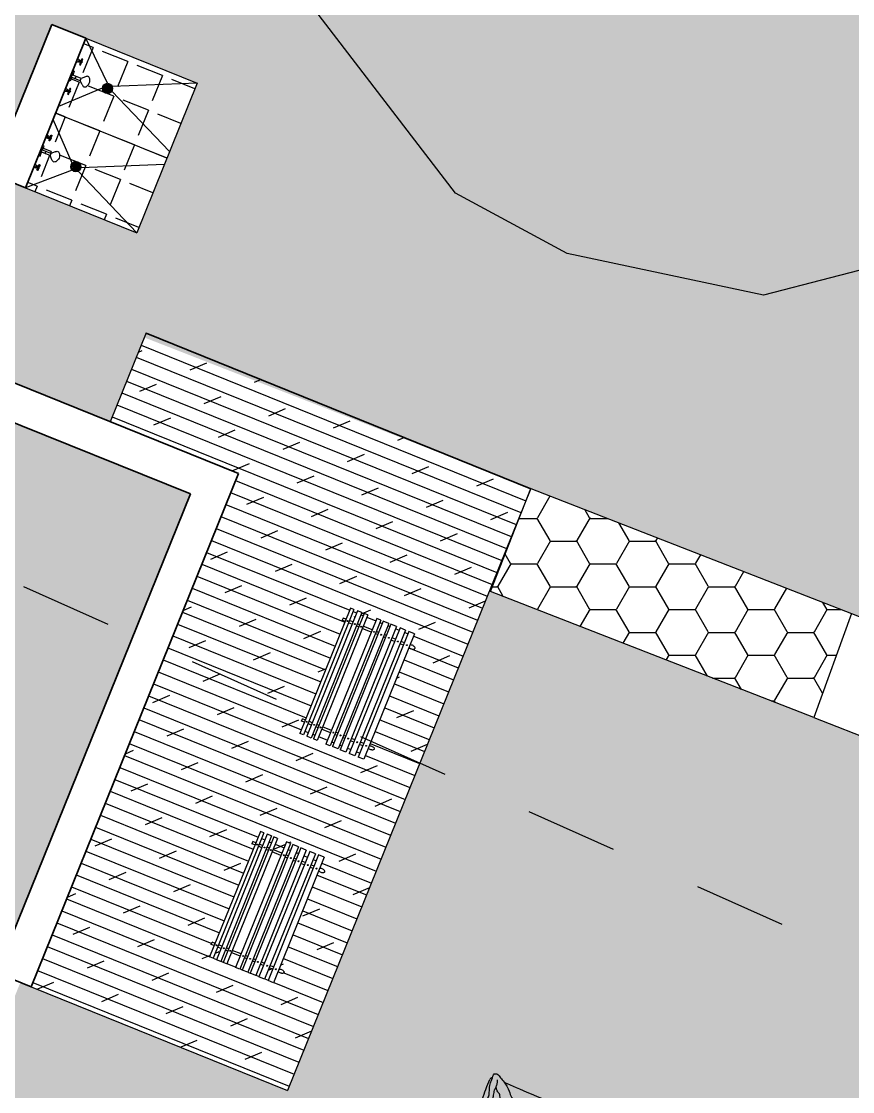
# Model space of a CAD drawing. Header units: millimetres. Extents: x 525387 to 527545, y 2235066 to 2235448.
# Drawn here: x 525535.23 to 525544.24, y 2235115.93 to 2235127.53 of the extents above; entities that cross this region are included whole.
import ezdxf

# ---------------------------------------------------------------- set-up
doc = ezdxf.new("R2010")
doc.units = ezdxf.units.MM
doc.linetypes.add('JIS_02_1.0', pattern=[2, 1, -1])
for name, color, linetype in [('auxiliar', 6, 'Continuous'), ('EJES', 1, 'Continuous'), ('muebles', 2, 'Continuous'), ('MUEBLES FIJOS', 2, 'Continuous'), ('PISOS', 7, 'Continuous')]:
    doc.layers.add(name, color=color, linetype=linetype)
doc.layers.add('jardin', color=72, linetype='Continuous', lineweight=5)
doc.layers.add('muro', color=5, linetype='Continuous', lineweight=35)

# ---------------------------------------------------------------- blocks, each defined once
blk = doc.blocks.new('p20')
for centre, start, end in [((0.249, 0.687), 32.3543, 88.8693), ((-0.259, -0.92), 175.3557, 256.9561), ((0.261, -0.916), 284.2311, 7.575)]:
    blk.add_arc(centre, 0.0385, start, end)
for points, knots in [([(-0.173, 0.004), (-0.177, 0.021), (-0.183, 0.049), (-0.168, 0.104), (-0.204, 0.2), (-0.227, 0.275), (-0.234, 0.364), (-0.248, 0.43), (-0.273, 0.468), (-0.36, 0.561), (-0.377, 0.636), (-0.414, 0.695), (-0.394, 0.761), (-0.322, 0.738), (-0.233, 0.722), (-0.175, 0.706), (-0.146, 0.698)], [0, 0, 0, 0, 0.363298, 0.788742, 1.358264, 1.876615, 2.41817, 2.875993, 3.26549, 3.900022, 4.412474, 4.879657, 5.282827, 5.735417, 6.292467, 6.838271, 6.838271, 6.838271, 6.838271]), ([(0.027, 0.611), (0.031, 0.618), (0.037, 0.632), (0.042, 0.683), (0.007, 0.747), (-0.063, 0.765), (-0.136, 0.727), (-0.159, 0.669), (-0.155, 0.643), (-0.152, 0.631)], [0, 0, 0, 0, 0.271565, 0.670423, 1.140852, 1.604014, 2.106691, 2.542717, 2.894091, 2.894091, 2.894091, 2.894091]), ([(0.016, 0.723), (0.061, 0.724), (0.16, 0.726), (0.216, 0.726), (0.25, 0.725)], [15.0850714, 15.0850714, 15.0850714, 15.0850714, 15.4410386, 15.9613635, 15.9613635, 15.9613635, 15.9613635]), ([(0.037, 0.673), (0.052, 0.67), (0.083, 0.667), (0.136, 0.684), (0.208, 0.711), (0.257, 0.701), (0.333, 0.717), (0.34, 0.662), (0.31, 0.625), (0.287, 0.568), (0.218, 0.482), (0.153, 0.442), (0.151, 0.37), (0.119, 0.303), (0.129, 0.248), (0.112, 0.174), (0.103, 0.11), (0.111, 0.046), (0.119, 0.015)], [0, 0, 0, 0, 0.384319, 0.812894, 1.304958, 1.726305, 2.183515, 2.539751, 2.928463, 3.381511, 3.982908, 4.468242, 4.932641, 5.418541, 5.841748, 6.333434, 6.798571, 7.35869, 7.35869, 7.35869, 7.35869]), ([(-0.326, 0.684), (-0.316, 0.675), (-0.296, 0.656), (-0.266, 0.627), (-0.232, 0.598), (-0.215, 0.552), (-0.176, 0.537), (-0.153, 0.516), (-0.141, 0.505)], [0, 0, 0, 0, 0.366686, 0.734926, 1.119355, 1.506065, 1.865811, 2.260383, 2.260383, 2.260383, 2.260383]), ([(-0.296, 0.656), (-0.283, 0.659), (-0.254, 0.661), (-0.226, 0.658), (-0.179, 0.654), (-0.156, 0.651)], [0, 0, 0, 0, 0.368573, 0.680994, 1.161356, 1.161356, 1.161356, 1.161356]), ([(-0.027, 0.52), (-0.034, 0.512), (-0.047, 0.496), (-0.104, 0.476), (-0.144, 0.481), (-0.139, 0.514), (-0.146, 0.536), (-0.15, 0.573), (-0.154, 0.619), (-0.147, 0.672), (-0.13, 0.634), (-0.082, 0.643), (-0.05, 0.639), (-0.052, 0.614), (-0.018, 0.607), (-0.026, 0.574), (-0.008, 0.576), (-0.007, 0.605), (0.026, 0.63), (0.029, 0.597), (0.02, 0.56), (-0.008, 0.552), (-0.006, 0.53), (-0.005, 0.503), (0.006, 0.483), (0.016, 0.474), (0.044, 0.483), (0.081, 0.541), (0.141, 0.558), (0.158, 0.596), (0.175, 0.616), (0.206, 0.636), (0.244, 0.633), (0.268, 0.644), (0.279, 0.649)], [0, 0, 0, 0, 0.314637, 0.760498, 1.083106, 1.374249, 1.652467, 1.994232, 2.415001, 2.753474, 3.021942, 3.416382, 3.716606, 3.963565, 4.263309, 4.54638, 4.714044, 5.018845, 5.325333, 5.59177, 5.947241, 6.228583, 6.474132, 6.769309, 7.047696, 7.311548, 7.552975, 8.235182, 8.674459, 9.032612, 9.32564, 9.660645, 10.013104, 10.366391, 10.366391, 10.366391, 10.366391]), ([(0.026, 0.589), (0.033, 0.588), (0.048, 0.588), (0.067, 0.617), (0.111, 0.624), (0.163, 0.637), (0.19, 0.634), (0.204, 0.631)], [0, 0, 0, 0, 0.253908, 0.567408, 0.948587, 1.366574, 1.733427, 1.733427, 1.733427, 1.733427]), ([(-0.298, -0.917), (-0.266, -0.525), (-0.284, 0.137), (-0.321, 0.452), (-0.334, 0.538)], [11.011683, 11.011683, 11.011683, 11.011683, 12.939435, 13.692759, 13.692759, 13.692759, 13.692759]), ([(0.282, 0.568), (0.279, 0.479), (0.269, 0.175), (0.281, -0.768), (0.297, -0.887), (0.3, -0.911)], [16.602025, 16.602025, 16.602025, 16.602025, 17.397325, 19.273781, 19.720603, 19.720603, 19.720603, 19.720603]), ([(-0.006, -0.359), (0, -0.36), (0.012, -0.362), (0.035, -0.352), (0.07, -0.346), (0.105, -0.34), (0.152, -0.357), (0.17, -0.356), (0.174, -0.322), (0.158, -0.263), (0.17, -0.198), (0.17, -0.145), (0.184, -0.117), (0.167, -0.075), (0.166, -0.036), (0.154, -0.013), (0.135, 0.006), (0.119, 0.018), (0.065, 0.018), (0, 0), (-0.107, 0.002), (-0.151, 0.005), (-0.177, 0.004), (-0.186, -0.002), (-0.202, -0.068), (-0.179, -0.132), (-0.191, -0.203), (-0.175, -0.254), (-0.18, -0.304), (-0.168, -0.361), (-0.156, -0.37), (-0.14, -0.356), (-0.104, -0.352), (-0.058, -0.348), (-0.009, -0.37), (-0.004, -0.353), (-0.008, -0.319), (0.005, -0.27), (0.003, -0.243), (0.005, -0.21), (0.005, -0.195)], [0, 0, 0, 0, 0.239007, 0.522744, 0.86266, 1.210701, 1.610747, 1.817824, 2.119347, 2.574902, 3.046147, 3.455132, 3.765694, 4.140186, 4.498854, 4.788024, 5.078638, 5.325742, 5.726696, 6.212031, 6.799958, 7.269055, 7.269055, 7.487007, 7.93795, 8.420947, 8.898281, 9.306769, 9.724498, 10.151306, 10.332112, 10.569192, 10.913606, 11.319839, 11.707315, 11.893033, 12.234013, 12.638988, 12.943462, 13.337927, 13.337927, 13.337927, 13.337927]), ([(-0.153, -0.366), (-0.144, -0.406), (-0.129, -0.489), (-0.123, -0.582), (-0.09, -0.736), (-0.023, -0.883), (-0.009, -0.925), (-0.002, -0.945)], [0, 0, 0, 0, 0.63561, 1.191845, 1.914696, 2.641002, 3.096868, 3.096868, 3.096868, 3.096868]), ([(0.011, -0.647), (0.007, -0.633), (0, -0.602), (-0.017, -0.559), (-0.008, -0.458), (-0.011, -0.397), (-0.013, -0.364)], [0, 0, 0, 0, 0.386645, 0.769722, 1.337746, 1.902094, 1.902094, 1.902094, 1.902094]), ([(0.004, -0.36), (0.005, -0.378), (0.006, -0.411), (0.023, -0.53), (0.014, -0.596), (0.007, -0.682), (0.016, -0.797), (-0.001, -0.902), (-0.003, -0.983), (-0.016, -1.01), (-0.003, -1.052), (0.003, -1.091), (0.039, -1.135), (0.073, -1.12), (0.118, -1.129), (0.128, -1.101), (0.106, -1.052), (0.066, -0.983), (0.058, -0.929), (0.086, -0.872), (0.108, -0.772), (0.131, -0.677), (0.124, -0.57), (0.141, -0.488), (0.151, -0.4), (0.157, -0.356)], [0, 0, 0, 0, 0.413598, 1.030953, 1.506487, 2.027629, 2.646049, 3.252342, 3.753837, 4.055138, 4.420402, 4.79311, 5.189072, 5.524515, 5.889359, 6.149779, 6.563536, 7.084165, 7.491846, 7.938119, 8.516487, 9.091791, 9.673292, 10.201366, 10.861002, 10.861002, 10.861002, 10.861002])]:
    blk.add_open_spline(points, degree=3, knots=knots)
for points in [[(-0.205, 0.714), (-0.181, 0.715), (-0.157, 0.717), (-0.133, 0.718)], [(-0.007, -0.988), (-0.094, -0.988), (-0.183, -0.977), (-0.268, -0.958)], [(0.271, -0.953), (0.206, -0.97), (0.139, -0.981), (0.071, -0.985)]]:
    blk.add_open_spline(points, degree=3)
blk = doc.blocks.new('*X75')
at = {"color": 0}
for p, q in [((1.26, 13.293), (1.26, 13.349)), ((1.262, 13.35), (1.299, 13.35)), ((1.27, 13.288), (1.27, 13.354)), ((1.28, 13.286), (1.28, 13.355)), ((1.29, 13.288), (1.29, 13.354)), ((1.3, 13.292), (1.3, 13.349)), ((1.246, 13.32), (1.315, 13.32)), ((1.247, 13.33), (1.314, 13.33)), ((1.247, 13.31), (1.313, 13.31)), ((1.25, 13.304), (1.25, 13.337)), ((1.252, 13.34), (1.309, 13.34)), ((1.253, 13.3), (1.308, 13.3)), ((1.265, 13.29), (1.296, 13.29)), ((1.31, 13.303), (1.31, 13.338))]:
    blk.add_line(p, q, dxfattribs=at)
blk = doc.blocks.new('REGADERA')
for p, q in [((14.669, 25.145, 1.372), (14.656, 25.145, 1.372)), ((14.669, 25.115, 1.372), (14.656, 25.115, 1.372)), ((14.671, 25.117, 1.372), (14.671, 25.143, 1.372)), ((14.684, 25.142, 1.372), (14.671, 25.142, 1.372)), ((14.684, 25.118, 1.372), (14.671, 25.118, 1.372)), ((14.686, 25.12, 1.372), (14.686, 25.14, 1.372)), ((14.689, 25.136, 1.372), (14.686, 25.136, 1.372)), ((14.689, 25.125, 1.372), (14.686, 25.125, 1.372)), ((14.712, 25.125, 1.372), (14.712, 25.135, 1.372)), ((14.67, 25.022, 1.372), (14.654, 25.022, 1.372)), ((14.663, 24.993, 1.372), (14.654, 24.993, 1.372)), ((14.663, 24.993, 1.372), (14.663, 24.936, 1.372)), ((14.769, 24.978, 1.372), (14.663, 24.978, 1.372)), ((14.769, 24.951, 1.372), (14.663, 24.951, 1.372)), ((14.67, 24.978, 1.372), (14.67, 25.022, 1.372)), ((14.67, 24.906, 1.372), (14.67, 24.951, 1.372)), ((14.804, 25.009, 1.372), (14.769, 24.978, 1.372)), ((14.769, 24.978, 1.372), (14.769, 24.951, 1.372)), ((14.805, 24.918, 1.372), (14.769, 24.951, 1.372)), ((14.663, 24.936, 1.372), (14.654, 24.936, 1.372)), ((14.654, 24.906, 1.372), (14.67, 24.906, 1.372)), ((14.669, 24.8, 1.372), (14.656, 24.8, 1.372)), ((14.669, 24.77, 1.372), (14.656, 24.77, 1.372)), ((14.671, 24.772, 1.372), (14.671, 24.798, 1.372)), ((14.684, 24.797, 1.372), (14.671, 24.797, 1.372)), ((14.684, 24.773, 1.372), (14.671, 24.773, 1.372)), ((14.686, 24.775, 1.372), (14.686, 24.795, 1.372)), ((14.689, 24.791, 1.372), (14.686, 24.791, 1.372)), ((14.689, 24.78, 1.372), (14.686, 24.78, 1.372)), ((14.712, 24.78, 1.372), (14.712, 24.79, 1.372))]:
    blk.add_line(p, q)
at = {"elevation": 1.372}
for points in [[(14.804, 25.009, -0.089391), (14.816, 25.02, -0.143952), (14.83, 25.025, -0.143952), (14.844, 25.02, -0.107177), (14.857, 25.007, -0.077988), (14.866, 24.988, -0.065221), (14.869, 24.964, -0.065221)], [(14.869, 24.964, -0.065221), (14.866, 24.94, -0.077988), (14.857, 24.921, -0.107177), (14.844, 24.908, -0.143952), (14.83, 24.903, -0.143952), (14.816, 24.908, -0.083926), (14.805, 24.918, -0.077988)]]:
    blk.add_lwpolyline(points, format="xyb", dxfattribs=at)
for centre in [(14.701, 25.157, 1.372), (14.701, 25.13, 1.372), (14.701, 25.103, 1.372), (14.701, 24.812, 1.372), (14.701, 24.785, 1.372), (14.701, 24.758, 1.372)]:
    blk.add_circle(centre, 0.00746)
for centre, radius, start, end in [((14.669, 25.143, 1.372), 0.002, 360, 90), ((14.669, 25.117, 1.372), 0.002, 270, 360), ((14.684, 25.14, 1.372), 0.002, 360, 90), ((14.684, 25.12, 1.372), 0.002, 270, 360), ((14.689, 25.139, 1.372), 0.003, 270, 324.6965), ((14.689, 25.122, 1.372), 0.003, 35.3035, 90), ((14.701, 25.13, 1.372), 0.0118, 25.0004, 334.9996), ((14.691, 25.147, 1.372), 0.00746, 302.1777, 46.4846), ((14.691, 25.114, 1.372), 0.00746, 314.1524, 57.4014), ((14.712, 25.147, 1.372), 0.00746, 133.5154, 237.8223), ((14.712, 25.114, 1.372), 0.00746, 122.5986, 225.8476), ((14.724, 24.964, 1.372), 0.0159, 121.6209, 238.3794), ((14.669, 24.798, 1.372), 0.002, 360, 90), ((14.669, 24.772, 1.372), 0.002, 270, 360), ((14.684, 24.795, 1.372), 0.002, 360, 90), ((14.684, 24.775, 1.372), 0.002, 270, 360), ((14.689, 24.794, 1.372), 0.003, 270, 324.6965), ((14.689, 24.777, 1.372), 0.003, 35.3035, 90), ((14.701, 24.785, 1.372), 0.0118, 25.0004, 334.9996), ((14.691, 24.802, 1.372), 0.00746, 302.1777, 46.4846), ((14.691, 24.769, 1.372), 0.00746, 314.1524, 57.4014), ((14.712, 24.802, 1.372), 0.00746, 133.5154, 237.8223), ((14.712, 24.769, 1.372), 0.00746, 122.5986, 225.8476)]:
    blk.add_arc(centre, radius, start, end)

msp = doc.modelspace()

# ---------------------------------------------------------------- hatches: boundary and pattern name
h = msp.add_hatch(color=21)
h.dxf.hatch_style = 1
h.paths.add_polyline_path([(525537.064, 2235122.408), (525534.375, 2235123.494), (525532.427, 2235118.673), (525535.116, 2235117.587)])
at = {"layer": 'auxiliar'}
h = msp.add_hatch(color=8, dxfattribs=at)
h.dxf.hatch_style = 1
h.set_gradient(color1=(0, 127, 255), color2=(0, 255, 255), name='INVCURVED')
edge = h.paths.add_edge_path()
edge.add_line((525546.467, 2235118.474), (525546.619, 2235118.892))
edge.add_line((525546.619, 2235118.892), (525545.983, 2235119.14))
edge.add_line((525545.983, 2235119.14), (525544.755, 2235119.619))
edge.add_line((525544.755, 2235119.619), (525544.346, 2235118.494))
edge.add_arc((525538.862, 2235116.273), 5.917, -48.9589, 22.0561, ccw=False)
edge.add_arc((525533.827, 2235117.434), 10.545, 266.7354, 327.7677, ccw=False)
edge.add_line((525533.227, 2235106.907), (525523.641, 2235108.847))
edge.add_line((525523.641, 2235108.847), (525523.527, 2235106.85))
edge.add_line((525523.527, 2235106.85), (525533.113, 2235104.91))
edge.add_arc((525533.827, 2235117.434), 12.545, 266.7354, 326.467)
edge.add_arc((525538.862, 2235116.273), 7.917, 313.2271, 376.1443)
at = {"layer": 'jardin'}
h = msp.add_hatch(dxfattribs=at)
h.set_pattern_fill('GRASS', color=72, scale=0.025)
h.set_pattern_definition([(90, (194.1935, -170.2468), (-0.449012806, 0.449012806), [0.1190625, -0.778963112]), (45, (194.1935, -170.2468), (-0.44901280605, 0.44901280605), [0.1190625, -0.5159375]), (135, (194.1935, -170.2468), (-0.44901280605, -0.44901280605), [0.1190625, -0.5159375])])
edge = h.paths.add_edge_path()
edge.add_line((525533.572, 2235116.835), (525533.9, 2235117.647))
edge.add_line((525533.9, 2235117.647), (525531.906, 2235118.452))
edge.add_line((525531.906, 2235118.452), (525534.154, 2235124.015))
edge.add_line((525534.154, 2235124.015), (525536.194, 2235123.191))
edge.add_line((525536.194, 2235123.191), (525536.563, 2235124.105))
edge.add_line((525536.563, 2235124.105), (525545.166, 2235120.747))
edge.add_line((525545.166, 2235120.747), (525547.35, 2235126.748))
edge.add_line((525547.35, 2235126.748), (525544.731, 2235124.94))
edge.add_line((525544.731, 2235124.94), (525543.278, 2235124.564))
edge.add_line((525543.278, 2235124.564), (525541.149, 2235125.015))
edge.add_line((525541.149, 2235125.015), (525539.94, 2235125.668))
edge.add_line((525539.94, 2235125.668), (525538.211, 2235127.925))
edge.add_line((525538.211, 2235127.925), (525537.374, 2235129.48))
edge.add_line((525537.374, 2235129.48), (525537.829, 2235130.967))
edge.add_line((525537.829, 2235130.967), (525538.562, 2235132.88))
edge.add_line((525538.562, 2235132.88), (525539.683, 2235133.683))
edge.add_line((525539.683, 2235133.683), (525542.158, 2235133.453))
edge.add_line((525542.158, 2235133.453), (525543.063, 2235133.323))
edge.add_line((525543.063, 2235133.323), (525544.238, 2235133.47))
edge.add_line((525544.238, 2235133.47), (525545.239, 2235132.863))
edge.add_line((525545.239, 2235132.863), (525545.4, 2235132.515))
edge.add_line((525545.4, 2235132.515), (525546.351, 2235132.293))
edge.add_line((525546.351, 2235132.293), (525547.6, 2235131.642))
edge.add_line((525547.6, 2235131.642), (525548.504, 2235129.921))
edge.add_line((525548.504, 2235129.921), (525549.449, 2235132.519))
edge.add_line((525549.449, 2235132.519), (525547.034, 2235134.148))
edge.add_arc((525553.401, 2235142.034), 10.135, 170.2845, 231.0837, ccw=False)
edge.add_line((525543.411, 2235143.745), (525550.021, 2235160.17))
edge.add_arc((525555.83, 2235157.681), 6.32, 80.3819, 156.8009, ccw=False)
edge.add_line((525556.886, 2235163.912), (525568.066, 2235162.234))
edge.add_line((525568.066, 2235162.234), (525571.101, 2235160.371))
edge.add_line((525571.101, 2235160.371), (525574.61, 2235161.208))
edge.add_line((525574.61, 2235161.208), (525591.977, 2235158.205))
edge.add_line((525591.977, 2235158.205), (525597.576, 2235155.769))
edge.add_line((525597.576, 2235155.769), (525606.918, 2235148.962))
edge.add_line((525606.918, 2235148.962), (525607.48, 2235148.438))
edge.add_line((525607.48, 2235148.438), (525607.731, 2235148.81))
edge.add_line((525607.731, 2235148.81), (525605.017, 2235151.256))
edge.add_line((525605.017, 2235151.256), (525606.157, 2235160.241))
edge.add_line((525606.157, 2235160.241), (525587.956, 2235162.551))
edge.add_line((525587.956, 2235162.551), (525576.383, 2235164.02))
edge.add_line((525576.383, 2235164.02), (525549.933, 2235167.989))
edge.add_line((525549.933, 2235167.989), (525525.945, 2235108.378))
edge.add_line((525525.945, 2235108.378), (525533.227, 2235106.904))
edge.add_arc((525533.827, 2235117.432), 10.545, 266.7354, 327.7677)
edge.add_arc((525538.862, 2235116.27), 5.917, 311.0411, 382.0561)
edge.add_line((525544.346, 2235118.492), (525544.756, 2235119.619))
edge.add_line((525544.756, 2235119.619), (525540.306, 2235121.356))
edge.add_line((525540.306, 2235121.356), (525538.118, 2235115.942))
edge.add_line((525538.118, 2235115.942), (525535.221, 2235117.113))
edge.add_line((525535.221, 2235117.113), (525534.921, 2235116.371))
edge.add_line((525534.921, 2235116.371), (525534.185, 2235116.058))
edge.add_arc((525532.324, 2235115.206), 2.047, -100.1078, 24.6049, ccw=False)
edge.add_line((525531.965, 2235113.191), (525531.564, 2235112.198))
edge.add_arc((525530.709, 2235111.218), 1.3, -272.9179, 48.9179, ccw=False)
edge.add_line((525530.775, 2235112.516), (525531.177, 2235113.51))
edge.add_arc((525532.322, 2235115.21), 2.05, 52.4373, 236.0348, ccw=False)
h.paths.add_polyline_path([(525537.138, 2235126.862), (525536.482, 2235125.239), (525534.906, 2235125.876), (525535.561, 2235127.498)], flags=16)
h = msp.add_hatch(dxfattribs=at)
h.set_pattern_fill('GRASS', color=72, scale=0.025)
h.set_pattern_definition([(90, (-1981.939, -359.22754), (-0.449012806, 0.449012806), [0.1190625, -0.778963112]), (45, (-1981.939, -359.22754), (-0.44901280605, 0.44901280605), [0.1190625, -0.5159375]), (135, (-1981.939, -359.22754), (-0.44901280605, -0.44901280605), [0.1190625, -0.5159375])])
edge = h.paths.add_edge_path()
edge.add_arc((525534.332, 2235116.908), 12.335, 300.9245, 326.9323, ccw=False)
edge.add_arc((525534.069, 2235116.746), 12.335, 276.3541, 302.362, ccw=False)
edge.add_line((525535.434, 2235104.486), (525544.69, 2235081.25))
edge.add_line((525544.69, 2235081.25), (525558.333, 2235080.808))
edge.add_line((525558.333, 2235080.808), (525569.744, 2235081.316))
edge.add_line((525569.744, 2235081.316), (525566.199, 2235091.954))
edge.add_line((525566.199, 2235091.954), (525565.182, 2235090.992))
edge.add_line((525565.182, 2235090.992), (525564.567, 2235090.411))
edge.add_line((525564.567, 2235090.411), (525560.486, 2235086.555))
edge.add_line((525560.486, 2235086.555), (525555.307, 2235081.66))
edge.add_line((525555.307, 2235081.66), (525544.258, 2235088.276))
edge.add_line((525544.258, 2235088.276), (525551.58, 2235097.093))
edge.add_line((525551.58, 2235097.093), (525552.497, 2235096.685))
edge.add_line((525552.497, 2235096.685), (525553.867, 2235099.763))
edge.add_line((525553.867, 2235099.763), (525554.086, 2235100.255))
edge.add_line((525554.086, 2235100.255), (525554.151, 2235100.401))
edge.add_line((525554.151, 2235100.401), (525553.603, 2235100.645))
edge.add_line((525553.603, 2235100.645), (525552.222, 2235097.544))
edge.add_line((525552.222, 2235097.544), (525550.335, 2235098.384))
edge.add_line((525550.335, 2235098.384), (525550.189, 2235098.449))
edge.add_line((525550.189, 2235098.449), (525544.256, 2235101.091))
edge.add_line((525544.256, 2235101.091), (525550.945, 2235116.114))
edge.add_line((525550.945, 2235116.114), (525557.312, 2235113.279))
edge.add_line((525557.312, 2235113.279), (525556.804, 2235112.137))
edge.add_line((525556.804, 2235112.137), (525559.499, 2235110.937))
edge.add_line((525559.499, 2235110.937), (525559.377, 2235110.663))
edge.add_line((525559.377, 2235110.663), (525561.112, 2235109.89))
edge.add_line((525561.112, 2235109.89), (525557.655, 2235102.125))
edge.add_line((525557.655, 2235102.125), (525558.203, 2235101.881))
edge.add_line((525558.203, 2235101.881), (525561.986, 2235110.377))
edge.add_line((525561.986, 2235110.377), (525558.043, 2235112.132))
edge.add_line((525558.043, 2235112.132), (525558.745, 2235113.708))
edge.add_line((525558.745, 2235113.708), (525550.492, 2235117.383))
edge.add_line((525550.492, 2235117.383), (525547.085, 2235118.71))
edge.add_line((525547.085, 2235118.71), (525546.991, 2235118.451))
edge.add_arc((525538.862, 2235116.27), 8.417, -46.3758, 15.0187, ccw=False)
at = {"layer": 'muro'}
h = msp.add_hatch(color=9, dxfattribs=at)
h.dxf.hatch_style = 1
h.paths.add_polyline_path([(525547.963, 2235127.172), (525544.731, 2235124.94), (525543.278, 2235124.564), (525541.149, 2235125.015), (525539.94, 2235125.668), (525538.211, 2235127.925), (525537.374, 2235129.48), (525537.829, 2235130.967), (525538.562, 2235132.88), (525539.683, 2235133.683), (525542.158, 2235133.453), (525543.063, 2235133.323), (525544.238, 2235133.47), (525545.239, 2235132.863), (525545.4, 2235132.515), (525546.351, 2235132.293), (525547.6, 2235131.642), (525548.461, 2235130.003), (525548.461, 2235128.48)])
at = {"layer": 'PISOS', "linetype": 'Continuous'}
h = msp.add_hatch(dxfattribs=at)
h.set_pattern_fill('ANGLE', color=41, scale=0.058, angle=158)
h.set_pattern_definition([(158, (2761122.1943, 1709061.19962), (-0.15176436919, -0.375629995), [0.29464, -0.11049]), (248, (2761122.1943, 1709061.19962), (0.375629995, -0.15176436919), [0.29464, -0.11049])])
h.paths.add_polyline_path([(525535.932, 2235127.349), (525535.277, 2235125.726), (525536.482, 2235125.239), (525537.138, 2235126.862)])
h.paths.add_polyline_path([(525535.968, 2235126.863, -0.065221), (525535.956, 2235126.842, -0.077988), (525535.941, 2235126.828, -0.107177), (525535.924, 2235126.82, -0.143952), (525535.909, 2235126.822, -0.143952), (525535.898, 2235126.831, -0.089391), (525535.891, 2235126.845), (525535.87, 2235126.888), (525535.772, 2235126.927), (525535.782, 2235126.952), (525535.88, 2235126.913), (525535.926, 2235126.93, -0.083926), (525535.94, 2235126.935, -0.143952), (525535.955, 2235126.934, -0.143952), (525535.966, 2235126.925, -0.107177), (525535.973, 2235126.907, -0.077988), (525535.974, 2235126.887, -0.065221)], flags=16)
h.paths.add_polyline_path([(525535.889, 2235127.099, -0.453857), (525535.883, 2235127.108, -0.255833), (525535.878, 2235127.103, -0.292407)], flags=16)
h.paths.add_polyline_path([(525535.876, 2235127.07, -0.545779), (525535.87, 2235127.059, -0.827871), (525535.867, 2235127.073, 0.622782), (525535.868, 2235127.087, 1.066561), (525535.862, 2235127.089), (525535.861, 2235127.086), (525535.847, 2235127.092), (525535.846, 2235127.089), (525535.844, 2235127.09, 0.414214), (525535.847, 2235127.091), (525535.857, 2235127.117), (525535.856, 2235127.118, -0.414214), (525535.857, 2235127.115), (525535.856, 2235127.114), (525535.873, 2235127.107, -1.57131), (525535.876, 2235127.098, -0.731196), (525535.887, 2235127.089), (525535.892, 2235127.092), (525535.886, 2235127.079, 0.699711)], flags=16)
h.paths.add_polyline_path([(525535.89, 2235127.109, -1), (525535.89, 2235127.124, -1)], flags=16)
h.paths.add_polyline_path([(525535.76, 2235126.779, -0.453857), (525535.754, 2235126.788, -0.255833), (525535.748, 2235126.783, -0.292407)], flags=16)
h.paths.add_polyline_path([(525535.761, 2235126.789, -1), (525535.761, 2235126.804, -1)], flags=16)
h.paths.add_polyline_path([(525535.762, 2235126.772), (525535.757, 2235126.759, 0.699717), (525535.747, 2235126.75, -0.545774), (525535.74, 2235126.739, -0.827871), (525535.738, 2235126.753, 0.622782), (525535.739, 2235126.767, 1.066561), (525535.733, 2235126.769), (525535.732, 2235126.766), (525535.718, 2235126.772), (525535.717, 2235126.769), (525535.715, 2235126.77, 0.414214), (525535.718, 2235126.771), (525535.728, 2235126.797), (525535.726, 2235126.798, -0.414214), (525535.727, 2235126.795), (525535.727, 2235126.794), (525535.744, 2235126.787, -1.57131), (525535.746, 2235126.778, -0.731196), (525535.757, 2235126.769)], flags=16)
h.paths.add_polyline_path([(525535.556, 2235126.274, -0.445106), (525535.55, 2235126.284, -0.257721), (525535.545, 2235126.279, -0.288346)], flags=16)
h.paths.add_polyline_path([(525535.557, 2235126.285, -1), (525535.557, 2235126.3, -1)], flags=16)
h.paths.add_polyline_path([(525535.558, 2235126.268), (525535.553, 2235126.255, 0.689711), (525535.543, 2235126.245, -0.542077), (525535.537, 2235126.235, -0.823243), (525535.534, 2235126.249, 0.613015), (525535.535, 2235126.263, 1.05671), (525535.529, 2235126.265), (525535.528, 2235126.262), (525535.514, 2235126.268), (525535.513, 2235126.265), (525535.511, 2235126.265, 0.414214), (525535.514, 2235126.267), (525535.524, 2235126.293), (525535.523, 2235126.293, -0.414214), (525535.524, 2235126.291), (525535.523, 2235126.29), (525535.54, 2235126.283, -1.57131), (525535.543, 2235126.274, -0.731196), (525535.554, 2235126.265)], flags=16)
h.paths.add_polyline_path([(525535.638, 2235126.112, -0.107177), (525535.645, 2235126.094, -0.077988), (525535.646, 2235126.074, -0.065221), (525535.64, 2235126.05, -0.065221), (525535.628, 2235126.029, -0.077988), (525535.613, 2235126.015, -0.107177), (525535.595, 2235126.007, -0.143952), (525535.581, 2235126.009, -0.143952), (525535.569, 2235126.018, -0.083926), (525535.563, 2235126.032), (525535.542, 2235126.076), (525535.444, 2235126.115), (525535.454, 2235126.14), (525535.552, 2235126.101), (525535.597, 2235126.117, -0.089391), (525535.612, 2235126.123, -0.143952), (525535.626, 2235126.121, -0.143952)], flags=16)
h.paths.add_polyline_path([(525535.427, 2235125.954, -0.445052), (525535.421, 2235125.964, -0.257728), (525535.415, 2235125.959, -0.28833)], flags=16)
h.paths.add_polyline_path([(525535.428, 2235125.965, -1), (525535.428, 2235125.98, -1)], flags=16)
h.paths.add_polyline_path([(525535.429, 2235125.948), (525535.424, 2235125.935, 0.689711), (525535.414, 2235125.925, -0.542077), (525535.407, 2235125.915, -0.823243), (525535.404, 2235125.929, 0.613015), (525535.406, 2235125.943, 1.057018), (525535.4, 2235125.945), (525535.399, 2235125.942), (525535.385, 2235125.948), (525535.384, 2235125.945), (525535.382, 2235125.946, 0.414214), (525535.385, 2235125.947), (525535.395, 2235125.973), (525535.393, 2235125.973, -0.414214), (525535.394, 2235125.971), (525535.394, 2235125.97), (525535.411, 2235125.963, -1.57131), (525535.413, 2235125.954, -0.731196), (525535.424, 2235125.945)], flags=16)
h = msp.add_hatch(dxfattribs=at)
h.set_pattern_fill('DOLMIT', color=30, scale=0.022, angle=158)
h.set_pattern_definition([(158, (-522.64541, -464.97114), (-0.0523325411, -0.129527584483), []), (203, (-522.6454, -464.97114), (0.15438998153, -0.36372000325), [0.19756563466, -0.39513126933])])
h.paths.add_polyline_path([(525540.755, 2235122.468), (525536.583, 2235124.154), (525536.194, 2235123.191), (525537.584, 2235122.629), (525537.097, 2235121.424), (525535.824, 2235118.271), (525535.337, 2235117.066), (525538.118, 2235115.942)])
edge = h.paths.add_edge_path(flags=16)
edge.add_line((525537.823, 2235118.749), (525537.86, 2235118.734))
edge.add_line((525537.86, 2235118.734), (525537.81, 2235118.612))
edge.add_line((525537.81, 2235118.612), (525537.847, 2235118.598))
edge.add_line((525537.847, 2235118.598), (525537.896, 2235118.719))
edge.add_line((525537.896, 2235118.719), (525537.945, 2235118.7))
edge.add_line((525537.945, 2235118.7), (525537.896, 2235118.578))
edge.add_line((525537.896, 2235118.578), (525537.92, 2235118.568))
edge.add_line((525537.92, 2235118.568), (525537.969, 2235118.69))
edge.add_line((525537.969, 2235118.69), (525538.009, 2235118.674))
edge.add_line((525538.009, 2235118.674), (525537.959, 2235118.552))
edge.add_line((525537.959, 2235118.552), (525538.056, 2235118.513))
edge.add_line((525538.056, 2235118.513), (525538.105, 2235118.635))
edge.add_line((525538.105, 2235118.635), (525538.151, 2235118.617))
edge.add_line((525538.151, 2235118.617), (525538.101, 2235118.495))
edge.add_line((525538.101, 2235118.495), (525538.126, 2235118.485))
edge.add_line((525538.126, 2235118.485), (525538.175, 2235118.607))
edge.add_line((525538.175, 2235118.607), (525538.236, 2235118.582))
edge.add_line((525538.236, 2235118.582), (525538.187, 2235118.46))
edge.add_line((525538.187, 2235118.46), (525538.211, 2235118.45))
edge.add_line((525538.211, 2235118.45), (525538.26, 2235118.572))
edge.add_line((525538.26, 2235118.572), (525538.321, 2235118.548))
edge.add_line((525538.321, 2235118.548), (525538.272, 2235118.426))
edge.add_line((525538.272, 2235118.426), (525538.309, 2235118.411))
edge.add_line((525538.309, 2235118.411), (525538.358, 2235118.533))
edge.add_line((525538.358, 2235118.533), (525538.419, 2235118.508))
edge.add_line((525538.419, 2235118.508), (525538.37, 2235118.386))
edge.add_line((525538.37, 2235118.386), (525538.406, 2235118.372))
edge.add_line((525538.406, 2235118.372), (525538.455, 2235118.494))
edge.add_line((525538.455, 2235118.494), (525538.516, 2235118.469))
edge.add_line((525538.516, 2235118.469), (525538.468, 2235118.35))
edge.add_arc((525538.464, 2235118.274), 0.0759, 68, 86.412, ccw=False)
edge.add_arc((525538.462, 2235118.275), 0.0759, 48.908, 67.0216, ccw=False)
edge.add_arc((525538.494, 2235118.31), 0.028, 16.9735, 49.8402, ccw=False)
edge.add_arc((525538.511, 2235118.315), 0.0108, -60.963, 16.9902, ccw=False)
edge.add_arc((525538.502, 2235118.33), 0.028, 275.1209, 299.037, ccw=False)
edge.add_arc((525538.501, 2235118.35), 0.0476, 259.978, 275.1209, ccw=False)
edge.add_arc((525538.505, 2235118.378), 0.0759, 248, 259.978, ccw=False)
edge.add_arc((525538.505, 2235118.378), 0.0759, 229.588, 248, ccw=False)
edge.add_line((525538.456, 2235118.32), (525538.027, 2235117.258))
edge.add_arc((525538.022, 2235117.182), 0.0759, 68, 86.412, ccw=False)
edge.add_arc((525538.021, 2235117.182), 0.0759, 48.908, 67.0216, ccw=False)
edge.add_arc((525538.053, 2235117.218), 0.028, 16.9733, 49.8402, ccw=False)
edge.add_arc((525538.069, 2235117.223), 0.0108, -60.963, 16.9895, ccw=False)
edge.add_arc((525538.061, 2235117.238), 0.028, 275.1209, 299.037, ccw=False)
edge.add_arc((525538.059, 2235117.258), 0.0476, 259.978, 275.1209, ccw=False)
edge.add_arc((525538.064, 2235117.286), 0.0759, 248, 259.978, ccw=False)
edge.add_arc((525538.064, 2235117.286), 0.0759, 229.588, 248, ccw=False)
edge.add_line((525538.015, 2235117.228), (525537.967, 2235117.109))
edge.add_line((525537.967, 2235117.109), (525537.906, 2235117.133))
edge.add_line((525537.906, 2235117.133), (525537.955, 2235117.255))
edge.add_line((525537.955, 2235117.255), (525537.919, 2235117.27))
edge.add_line((525537.919, 2235117.27), (525537.869, 2235117.148))
edge.add_line((525537.869, 2235117.148), (525537.808, 2235117.173))
edge.add_line((525537.808, 2235117.173), (525537.858, 2235117.295))
edge.add_line((525537.858, 2235117.295), (525537.821, 2235117.309))
edge.add_line((525537.821, 2235117.309), (525537.772, 2235117.187))
edge.add_line((525537.772, 2235117.187), (525537.711, 2235117.212))
edge.add_line((525537.711, 2235117.212), (525537.76, 2235117.334))
edge.add_line((525537.76, 2235117.334), (525537.736, 2235117.344))
edge.add_line((525537.736, 2235117.344), (525537.686, 2235117.222))
edge.add_line((525537.686, 2235117.222), (525537.625, 2235117.247))
edge.add_line((525537.625, 2235117.247), (525537.675, 2235117.369))
edge.add_line((525537.675, 2235117.369), (525537.65, 2235117.378))
edge.add_line((525537.65, 2235117.378), (525537.601, 2235117.256))
edge.add_line((525537.601, 2235117.256), (525537.555, 2235117.275))
edge.add_line((525537.555, 2235117.275), (525537.605, 2235117.397))
edge.add_line((525537.605, 2235117.397), (525537.508, 2235117.436))
edge.add_line((525537.508, 2235117.436), (525537.459, 2235117.314))
edge.add_line((525537.459, 2235117.314), (525537.42, 2235117.33))
edge.add_line((525537.42, 2235117.33), (525537.469, 2235117.452))
edge.add_line((525537.469, 2235117.452), (525537.445, 2235117.461))
edge.add_line((525537.445, 2235117.461), (525537.395, 2235117.34))
edge.add_line((525537.395, 2235117.34), (525537.347, 2235117.359))
edge.add_line((525537.347, 2235117.359), (525537.396, 2235117.481))
edge.add_line((525537.396, 2235117.481), (525537.359, 2235117.496))
edge.add_line((525537.359, 2235117.496), (525537.31, 2235117.374))
edge.add_line((525537.31, 2235117.374), (525537.273, 2235117.389))
edge.add_line((525537.273, 2235117.389), (525537.323, 2235117.511))
edge.add_line((525537.323, 2235117.511), (525537.291, 2235117.523))
edge.add_line((525537.291, 2235117.523), (525537.301, 2235117.548))
edge.add_line((525537.301, 2235117.548), (525537.333, 2235117.535))
edge.add_line((525537.333, 2235117.535), (525537.764, 2235118.603))
edge.add_line((525537.764, 2235118.603), (525537.732, 2235118.615))
edge.add_line((525537.732, 2235118.615), (525537.742, 2235118.64))
edge.add_line((525537.742, 2235118.64), (525537.774, 2235118.627))
edge.add_line((525537.774, 2235118.627), (525537.823, 2235118.749))
edge = h.paths.add_edge_path(flags=16)
edge.add_arc((525539.489, 2235120.738), 0.0108, -60.963, 16.9902, ccw=False)
edge.add_arc((525539.481, 2235120.753), 0.028, 275.1209, 299.037, ccw=False)
edge.add_arc((525539.479, 2235120.772), 0.0476, 259.978, 275.1209, ccw=False)
edge.add_arc((525539.484, 2235120.8), 0.0759, 248, 259.978, ccw=False)
edge.add_arc((525539.484, 2235120.8), 0.0759, 229.588, 248, ccw=False)
edge.add_line((525539.435, 2235120.742), (525539.006, 2235119.68))
edge.add_arc((525539.001, 2235119.604), 0.0759, 68, 86.412, ccw=False)
edge.add_arc((525539, 2235119.605), 0.0759, 48.908, 67.0216, ccw=False)
edge.add_arc((525539.032, 2235119.64), 0.028, 16.9733, 49.8402, ccw=False)
edge.add_arc((525539.048, 2235119.645), 0.0108, -60.963, 16.9895, ccw=False)
edge.add_arc((525539.04, 2235119.66), 0.028, 275.1209, 299.037, ccw=False)
edge.add_arc((525539.038, 2235119.68), 0.0476, 259.978, 275.1209, ccw=False)
edge.add_arc((525539.043, 2235119.708), 0.0759, 248, 259.978, ccw=False)
edge.add_arc((525539.043, 2235119.708), 0.0759, 229.588, 248, ccw=False)
edge.add_line((525538.994, 2235119.65), (525538.945, 2235119.531))
edge.add_line((525538.945, 2235119.531), (525538.885, 2235119.556))
edge.add_line((525538.885, 2235119.556), (525538.934, 2235119.677))
edge.add_line((525538.934, 2235119.677), (525538.897, 2235119.692))
edge.add_line((525538.897, 2235119.692), (525538.848, 2235119.57))
edge.add_line((525538.848, 2235119.57), (525538.787, 2235119.595))
edge.add_line((525538.787, 2235119.595), (525538.836, 2235119.717))
edge.add_line((525538.836, 2235119.717), (525538.8, 2235119.732))
edge.add_line((525538.8, 2235119.732), (525538.75, 2235119.61))
edge.add_line((525538.75, 2235119.61), (525538.689, 2235119.634))
edge.add_line((525538.689, 2235119.634), (525538.739, 2235119.756))
edge.add_line((525538.739, 2235119.756), (525538.714, 2235119.766))
edge.add_line((525538.714, 2235119.766), (525538.665, 2235119.644))
edge.add_line((525538.665, 2235119.644), (525538.604, 2235119.669))
edge.add_line((525538.604, 2235119.669), (525538.653, 2235119.791))
edge.add_line((525538.653, 2235119.791), (525538.629, 2235119.801))
edge.add_line((525538.629, 2235119.801), (525538.58, 2235119.679))
edge.add_line((525538.58, 2235119.679), (525538.534, 2235119.697))
edge.add_line((525538.534, 2235119.697), (525538.583, 2235119.819))
edge.add_line((525538.583, 2235119.819), (525538.487, 2235119.858))
edge.add_line((525538.487, 2235119.858), (525538.438, 2235119.736))
edge.add_line((525538.438, 2235119.736), (525538.398, 2235119.752))
edge.add_line((525538.398, 2235119.752), (525538.448, 2235119.874))
edge.add_line((525538.448, 2235119.874), (525538.423, 2235119.884))
edge.add_line((525538.423, 2235119.884), (525538.374, 2235119.762))
edge.add_line((525538.374, 2235119.762), (525538.325, 2235119.781))
edge.add_line((525538.325, 2235119.781), (525538.375, 2235119.903))
edge.add_line((525538.375, 2235119.903), (525538.338, 2235119.918))
edge.add_line((525538.338, 2235119.918), (525538.289, 2235119.796))
edge.add_line((525538.289, 2235119.796), (525538.252, 2235119.811))
edge.add_line((525538.252, 2235119.811), (525538.301, 2235119.933))
edge.add_line((525538.301, 2235119.933), (525538.27, 2235119.946))
edge.add_line((525538.27, 2235119.946), (525538.28, 2235119.97))
edge.add_line((525538.28, 2235119.97), (525538.311, 2235119.957))
edge.add_line((525538.311, 2235119.957), (525538.743, 2235121.025))
edge.add_line((525538.743, 2235121.025), (525538.711, 2235121.038))
edge.add_line((525538.711, 2235121.038), (525538.721, 2235121.062))
edge.add_line((525538.721, 2235121.062), (525538.752, 2235121.049))
edge.add_line((525538.752, 2235121.049), (525538.802, 2235121.171))
edge.add_line((525538.802, 2235121.171), (525538.838, 2235121.157))
edge.add_line((525538.838, 2235121.157), (525538.789, 2235121.035))
edge.add_line((525538.789, 2235121.035), (525538.826, 2235121.02))
edge.add_line((525538.826, 2235121.02), (525538.875, 2235121.142))
edge.add_line((525538.875, 2235121.142), (525538.924, 2235121.122))
edge.add_line((525538.924, 2235121.122), (525538.874, 2235121))
edge.add_line((525538.874, 2235121), (525538.899, 2235120.99))
edge.add_line((525538.899, 2235120.99), (525538.948, 2235121.112))
edge.add_line((525538.948, 2235121.112), (525538.987, 2235121.096))
edge.add_line((525538.987, 2235121.096), (525538.938, 2235120.974))
edge.add_line((525538.938, 2235120.974), (525539.034, 2235120.935))
edge.add_line((525539.034, 2235120.935), (525539.084, 2235121.057))
edge.add_line((525539.084, 2235121.057), (525539.129, 2235121.039))
edge.add_line((525539.129, 2235121.039), (525539.08, 2235120.917))
edge.add_line((525539.08, 2235120.917), (525539.104, 2235120.907))
edge.add_line((525539.104, 2235120.907), (525539.154, 2235121.029))
edge.add_line((525539.154, 2235121.029), (525539.215, 2235121.004))
edge.add_line((525539.215, 2235121.004), (525539.165, 2235120.883))
edge.add_line((525539.165, 2235120.883), (525539.19, 2235120.873))
edge.add_line((525539.19, 2235120.873), (525539.239, 2235120.995))
edge.add_line((525539.239, 2235120.995), (525539.3, 2235120.97))
edge.add_line((525539.3, 2235120.97), (525539.251, 2235120.848))
edge.add_line((525539.251, 2235120.848), (525539.287, 2235120.833))
edge.add_line((525539.287, 2235120.833), (525539.337, 2235120.955))
edge.add_line((525539.337, 2235120.955), (525539.398, 2235120.931))
edge.add_line((525539.398, 2235120.931), (525539.348, 2235120.809))
edge.add_line((525539.348, 2235120.809), (525539.385, 2235120.794))
edge.add_line((525539.385, 2235120.794), (525539.434, 2235120.916))
edge.add_line((525539.434, 2235120.916), (525539.495, 2235120.891))
edge.add_line((525539.495, 2235120.891), (525539.447, 2235120.772))
edge.add_arc((525539.442, 2235120.696), 0.0759, 68, 86.412, ccw=False)
edge.add_arc((525539.441, 2235120.697), 0.0759, 48.908, 67.0216, ccw=False)
edge.add_arc((525539.473, 2235120.733), 0.028, 16.9735, 49.8402, ccw=False)
at = {"layer": 'PISOS'}
h = msp.add_hatch(dxfattribs=at)
h.set_pattern_fill('HONEY', color=9, scale=0.09)
h.set_pattern_definition([(0, (0, -148.07523), (0.428625, 0.24746675805), [0.28575, -0.5715]), (120, (0, -148.07523), (-0.428624999063, 0.247466759672), [0.28575, -0.5715]), (60, (0, -148.07523), (9.37e-10, 0.494933517722), [-0.5715, 0.28575])])
h.paths.add_polyline_path([(525540.755, 2235122.468), (525540.319, 2235121.351), (525543.823, 2235119.983), (525544.234, 2235121.111)])

# ---------------------------------------------------------------- linework, layer by layer
at = {"elevation": -2469.879}
msp.add_lwpolyline([(525547.963, 2235127.172), (525544.731, 2235124.94), (525543.278, 2235124.564), (525541.149, 2235125.015), (525539.94, 2235125.668), (525538.211, 2235127.925), (525537.374, 2235129.48), (525537.829, 2235130.967), (525538.562, 2235132.88), (525539.683, 2235133.683), (525542.158, 2235133.453), (525543.063, 2235133.323), (525544.238, 2235133.47), (525545.239, 2235132.863), (525545.4, 2235132.515), (525546.351, 2235132.293), (525547.6, 2235131.642), (525548.461, 2235130.003), (525548.461, 2235128.48), (525547.963, 2235127.172)], dxfattribs=at)
at = {"layer": 'auxiliar'}
for p, q in [((525544.234, 2235121.111), (525551.002, 2235118.469)), ((525543.823, 2235119.983), (525550.566, 2235117.351))]:
    msp.add_line(p, q, dxfattribs=at)
msp.add_lwpolyline([(525540.319, 2235121.351), (525540.755, 2235122.468), (525544.234, 2235121.111), (525543.823, 2235119.983)], close=True, dxfattribs=at)
at = {"layer": 'EJES', "linetype": 'JIS_02_1.0'}
msp.add_line((525563.578, 2235108.792), (525518.873, 2235128.696), dxfattribs=at)
at = {"layer": 'muebles', "color": 6}
for p, q in [((525538.802, 2235121.171), (525538.252, 2235119.811)), ((525538.838, 2235121.157), (525538.289, 2235119.796)), ((525538.875, 2235121.142), (525538.325, 2235119.781)), ((525538.924, 2235121.122), (525538.374, 2235119.762)), ((525538.948, 2235121.112), (525538.398, 2235119.752)), ((525538.987, 2235121.096), (525538.438, 2235119.736)), ((525538.838, 2235121.157), (525538.802, 2235121.171)), ((525538.924, 2235121.122), (525538.875, 2235121.142)), ((525538.987, 2235121.096), (525538.948, 2235121.112)), ((525539.084, 2235121.057), (525538.534, 2235119.697)), ((525539.129, 2235121.039), (525538.58, 2235119.679)), ((525539.154, 2235121.029), (525538.604, 2235119.669)), ((525539.215, 2235121.004), (525538.665, 2235119.644)), ((525539.239, 2235120.995), (525538.689, 2235119.634)), ((525538.721, 2235121.062), (525538.711, 2235121.038)), ((525538.743, 2235121.025), (525538.711, 2235121.038)), ((525538.752, 2235121.049), (525538.721, 2235121.062)), ((525538.816, 2235120.995), (525538.779, 2235121.01)), ((525538.826, 2235121.02), (525538.789, 2235121.035)), ((525538.889, 2235120.966), (525538.865, 2235120.976)), ((525538.899, 2235120.99), (525538.874, 2235121)), ((525539.034, 2235120.935), (525538.938, 2235120.974)), ((525539.129, 2235121.039), (525539.084, 2235121.057)), ((525539.215, 2235121.004), (525539.154, 2235121.029)), ((525539.3, 2235120.97), (525539.239, 2235120.995)), ((525539.3, 2235120.97), (525538.75, 2235119.61)), ((525539.337, 2235120.955), (525538.787, 2235119.595)), ((525539.398, 2235120.931), (525538.848, 2235119.57)), ((525539.434, 2235120.916), (525538.885, 2235119.556)), ((525539.025, 2235120.911), (525538.928, 2235120.95)), ((525539.495, 2235120.891), (525538.945, 2235119.531)), ((525539.095, 2235120.883), (525539.07, 2235120.893)), ((525539.104, 2235120.907), (525539.08, 2235120.917)), ((525539.19, 2235120.873), (525539.165, 2235120.883)), ((525539.398, 2235120.931), (525539.337, 2235120.955)), ((525539.495, 2235120.891), (525539.434, 2235120.916)), ((525539.18, 2235120.848), (525539.156, 2235120.858)), ((525539.277, 2235120.809), (525539.241, 2235120.824)), ((525539.287, 2235120.833), (525539.251, 2235120.848)), ((525539.375, 2235120.769), (525539.338, 2235120.784)), ((525539.385, 2235120.794), (525539.348, 2235120.809)), ((525538.27, 2235119.946), (525538.28, 2235119.97)), ((525538.301, 2235119.933), (525538.27, 2235119.946)), ((525538.311, 2235119.957), (525538.28, 2235119.97)), ((525538.384, 2235119.928), (525538.348, 2235119.943)), ((525538.375, 2235119.903), (525538.338, 2235119.918)), ((525538.448, 2235119.874), (525538.423, 2235119.884)), ((525538.458, 2235119.898), (525538.433, 2235119.908)), ((525538.583, 2235119.819), (525538.487, 2235119.858)), ((525538.593, 2235119.843), (525538.497, 2235119.882)), ((525538.663, 2235119.815), (525538.639, 2235119.825)), ((525538.289, 2235119.796), (525538.252, 2235119.811)), ((525538.374, 2235119.762), (525538.325, 2235119.781)), ((525538.438, 2235119.736), (525538.398, 2235119.752)), ((525538.653, 2235119.791), (525538.629, 2235119.801)), ((525538.739, 2235119.756), (525538.714, 2235119.766)), ((525538.749, 2235119.781), (525538.724, 2235119.791)), ((525538.836, 2235119.717), (525538.8, 2235119.732)), ((525538.846, 2235119.741), (525538.81, 2235119.756)), ((525538.944, 2235119.702), (525538.907, 2235119.717)), ((525538.58, 2235119.679), (525538.534, 2235119.697)), ((525538.665, 2235119.644), (525538.604, 2235119.669)), ((525538.75, 2235119.61), (525538.689, 2235119.634)), ((525538.848, 2235119.57), (525538.787, 2235119.595)), ((525538.934, 2235119.677), (525538.897, 2235119.692)), ((525538.945, 2235119.531), (525538.885, 2235119.556)), ((525537.823, 2235118.749), (525537.273, 2235117.389)), ((525537.86, 2235118.734), (525537.31, 2235117.374)), ((525537.896, 2235118.719), (525537.347, 2235117.359)), ((525537.945, 2235118.7), (525537.395, 2235117.34)), ((525537.969, 2235118.69), (525537.42, 2235117.33)), ((525538.009, 2235118.674), (525537.459, 2235117.314)), ((525537.86, 2235118.734), (525537.823, 2235118.749)), ((525537.945, 2235118.7), (525537.896, 2235118.719)), ((525538.009, 2235118.674), (525537.969, 2235118.69)), ((525538.105, 2235118.635), (525537.555, 2235117.275)), ((525538.151, 2235118.617), (525537.601, 2235117.256)), ((525538.175, 2235118.607), (525537.625, 2235117.247)), ((525538.236, 2235118.582), (525537.686, 2235117.222)), ((525538.26, 2235118.572), (525537.711, 2235117.212)), ((525537.742, 2235118.64), (525537.732, 2235118.615)), ((525537.764, 2235118.603), (525537.732, 2235118.615)), ((525537.774, 2235118.627), (525537.742, 2235118.64)), ((525538.321, 2235118.548), (525537.772, 2235117.187)), ((525537.837, 2235118.573), (525537.801, 2235118.588)), ((525537.847, 2235118.598), (525537.81, 2235118.612)), ((525537.91, 2235118.544), (525537.886, 2235118.553)), ((525537.92, 2235118.568), (525537.896, 2235118.578)), ((525538.056, 2235118.513), (525537.959, 2235118.552)), ((525538.151, 2235118.617), (525538.105, 2235118.635)), ((525538.236, 2235118.582), (525538.175, 2235118.607)), ((525538.321, 2235118.548), (525538.26, 2235118.572)), ((525538.358, 2235118.533), (525537.808, 2235117.173)), ((525538.419, 2235118.508), (525537.869, 2235117.148)), ((525538.455, 2235118.494), (525537.906, 2235117.133)), ((525538.046, 2235118.489), (525537.949, 2235118.528)), ((525538.516, 2235118.469), (525537.967, 2235117.109)), ((525538.116, 2235118.461), (525538.092, 2235118.47)), ((525538.126, 2235118.485), (525538.101, 2235118.495)), ((525538.201, 2235118.426), (525538.177, 2235118.436)), ((525538.211, 2235118.45), (525538.187, 2235118.46)), ((525538.309, 2235118.411), (525538.272, 2235118.426)), ((525538.419, 2235118.508), (525538.358, 2235118.533)), ((525538.516, 2235118.469), (525538.455, 2235118.494)), ((525538.299, 2235118.387), (525538.262, 2235118.401)), ((525538.396, 2235118.347), (525538.36, 2235118.362)), ((525538.406, 2235118.372), (525538.37, 2235118.386)), ((525537.291, 2235117.523), (525537.301, 2235117.548)), ((525537.323, 2235117.511), (525537.291, 2235117.523)), ((525537.333, 2235117.535), (525537.301, 2235117.548)), ((525537.396, 2235117.481), (525537.359, 2235117.496)), ((525537.406, 2235117.506), (525537.369, 2235117.52)), ((525537.31, 2235117.374), (525537.273, 2235117.389)), ((525537.469, 2235117.452), (525537.445, 2235117.461)), ((525537.479, 2235117.476), (525537.455, 2235117.486)), ((525537.605, 2235117.397), (525537.508, 2235117.436)), ((525537.615, 2235117.421), (525537.518, 2235117.46)), ((525537.675, 2235117.369), (525537.65, 2235117.378)), ((525537.685, 2235117.393), (525537.66, 2235117.403)), ((525537.395, 2235117.34), (525537.347, 2235117.359)), ((525537.459, 2235117.314), (525537.42, 2235117.33)), ((525537.601, 2235117.256), (525537.555, 2235117.275)), ((525537.76, 2235117.334), (525537.736, 2235117.344)), ((525537.77, 2235117.358), (525537.746, 2235117.368)), ((525537.858, 2235117.295), (525537.821, 2235117.309)), ((525537.867, 2235117.319), (525537.831, 2235117.334)), ((525537.955, 2235117.255), (525537.919, 2235117.27)), ((525537.965, 2235117.28), (525537.928, 2235117.294)), ((525537.686, 2235117.222), (525537.625, 2235117.247)), ((525537.772, 2235117.187), (525537.711, 2235117.212)), ((525537.869, 2235117.148), (525537.808, 2235117.173)), ((525537.967, 2235117.109), (525537.906, 2235117.133))]:
    msp.add_line(p, q, dxfattribs=at)
for points in [[(525539.435, 2235120.743, 0.04529), (525539.442, 2235120.737, 0.052311), (525539.456, 2235120.73, 0.052311), (525539.471, 2235120.725, 0.06617), (525539.483, 2235120.725, 0.104734), (525539.495, 2235120.728, 0.171665), (525539.499, 2235120.734, 0.171665), (525539.5, 2235120.741, 0.104734), (525539.494, 2235120.751, 0.06617), (525539.485, 2235120.759, 0.052311), (525539.471, 2235120.767, 0.052311), (525539.455, 2235120.771, 0.04529), (525539.447, 2235120.772, 0.104734)], [(525539.006, 2235119.68, -0.04529), (525539.014, 2235119.679, -0.052311), (525539.029, 2235119.674, -0.052311), (525539.043, 2235119.667, -0.06617), (525539.053, 2235119.659, -0.104734), (525539.058, 2235119.649, -0.171665), (525539.058, 2235119.641, -0.171665), (525539.053, 2235119.636, -0.104734), (525539.042, 2235119.632, -0.06617), (525539.03, 2235119.633, -0.052311), (525539.014, 2235119.637, -0.052311), (525539, 2235119.645, -0.04529), (525538.994, 2235119.65, -0.104734)], [(525538.456, 2235118.32, 0.04529), (525538.463, 2235118.315, 0.052311), (525538.477, 2235118.307, 0.052311), (525538.492, 2235118.303, 0.06617), (525538.505, 2235118.303, 0.104734), (525538.516, 2235118.306, 0.171665), (525538.521, 2235118.311, 0.171665), (525538.521, 2235118.319, 0.104734), (525538.515, 2235118.329, 0.06617), (525538.506, 2235118.337, 0.052311), (525538.492, 2235118.344, 0.052311), (525538.477, 2235118.349, 0.04529), (525538.468, 2235118.35, 0.104734)], [(525538.027, 2235117.257, -0.04529), (525538.035, 2235117.257, -0.052311), (525538.051, 2235117.252, -0.052311), (525538.065, 2235117.245, -0.06617), (525538.074, 2235117.236, -0.104734), (525538.08, 2235117.226, -0.171665), (525538.079, 2235117.219, -0.171665), (525538.075, 2235117.214, -0.104734), (525538.063, 2235117.21, -0.06617), (525538.051, 2235117.211, -0.052311), (525538.036, 2235117.215, -0.052311), (525538.022, 2235117.223, -0.04529), (525538.015, 2235117.228, -0.104734)]]:
    msp.add_lwpolyline(points, format="xyb", dxfattribs=at)
for centre in [(525538.766, 2235121.03), (525538.847, 2235120.997), (525538.916, 2235120.969), (525539.055, 2235120.913), (525539.132, 2235120.882), (525539.216, 2235120.848), (525539.315, 2235120.808), (525539.412, 2235120.769), (525538.325, 2235119.938), (525538.406, 2235119.905), (525538.474, 2235119.877), (525538.614, 2235119.821), (525538.691, 2235119.79), (525538.774, 2235119.756), (525538.874, 2235119.716), (525538.97, 2235119.677), (525537.788, 2235118.607), (525537.868, 2235118.575), (525537.937, 2235118.547), (525538.076, 2235118.491), (525538.153, 2235118.46), (525538.237, 2235118.426), (525538.337, 2235118.385), (525538.433, 2235118.347), (525537.346, 2235117.515), (525537.427, 2235117.483), (525537.496, 2235117.455), (525537.635, 2235117.399), (525537.712, 2235117.368), (525537.796, 2235117.334), (525537.896, 2235117.293), (525537.992, 2235117.255)]:
    msp.add_circle(centre, 0.00495, dxfattribs=at)
at = {"layer": 'MUEBLES FIJOS', "color": 145}
for p, q in [((525536.164, 2235126.86), (525535.932, 2235127.349)), ((525535.932, 2235127.349), (525537.138, 2235126.862)), ((525536.109, 2235126.807), (525535.633, 2235126.607)), ((525536.838, 2235126.12), (525536.213, 2235126.776)), ((525537.138, 2235126.862), (525536.217, 2235126.824)), ((525537.138, 2235126.862), (525536.482, 2235125.239)), ((525535.781, 2235125.993), (525535.576, 2235126.468)), ((525535.604, 2235126.537), (525536.81, 2235126.05)), ((525536.782, 2235125.981), (525535.876, 2235125.943)), ((525535.783, 2235125.917), (525535.277, 2235125.726)), ((525536.482, 2235125.239), (525535.846, 2235125.906)), ((525535.277, 2235125.726), (525536.482, 2235125.239))]:
    msp.add_line(p, q, dxfattribs=at)
for centre, radius in [((525536.165, 2235126.804), 0.0557), ((525536.165, 2235126.805), 0.0456), ((525536.165, 2235126.805), 0.0407), ((525536.165, 2235126.805), 0.0395), ((525535.822, 2235125.956), 0.0557), ((525535.822, 2235125.955), 0.0456), ((525535.822, 2235125.955), 0.0407), ((525535.822, 2235125.955), 0.0395)]:
    msp.add_circle(centre, radius, dxfattribs=at)
for p in [(525536.146, 2235126.812), (525536.165, 2235126.804), (525535.804, 2235125.964), (525535.822, 2235125.956)]:
    msp.add_point(p, dxfattribs=at)
at = {"layer": 'muro', "linetype": 'Continuous'}
for p, q in [((525535.561, 2235127.498), (525534.906, 2235125.876)), ((525535.932, 2235127.349), (525535.561, 2235127.498)), ((525535.932, 2235127.349), (525535.277, 2235125.726)), ((525535.277, 2235125.726), (525534.906, 2235125.876)), ((525534.154, 2235124.015), (525537.584, 2235122.629)), ((525534.375, 2235123.494), (525537.064, 2235122.408)), ((525537.584, 2235122.629), (525535.337, 2235117.066)), ((525537.064, 2235122.408), (525535.116, 2235117.587)), ((525531.906, 2235118.452), (525535.337, 2235117.066))]:
    msp.add_line(p, q, dxfattribs=at)
at = {"layer": 'muro', "color": 150}
msp.add_lwpolyline([(525533.227, 2235106.907, 0.272783), (525542.747, 2235111.81, 0.320175), (525544.346, 2235118.494), (525550.647, 2235135.813), (525554.026, 2235143.538, 0.118203), (525554.958, 2235150.774), (525560.16, 2235157.762), (525574.61, 2235161.211), (525591.977, 2235158.207), (525597.576, 2235155.771), (525606.918, 2235148.964), (525607.48, 2235148.44)], format="xyb", dxfattribs=at)
at = {"layer": 'PISOS', "color": 30, "linetype": 'Continuous'}
for p, q in [((525536.583, 2235124.154), (525536.194, 2235123.191)), ((525536.583, 2235124.154), (525540.755, 2235122.468)), ((525540.755, 2235122.468), (525538.118, 2235115.942)), ((525535.337, 2235117.066), (525538.118, 2235115.942))]:
    msp.add_line(p, q, dxfattribs=at)

# ---------------------------------------------------------------- block references
at = {"layer": 'muebles', "color": 6, "rotation": 68}
msp.add_blockref('p20', (525540.89, 2235115.555), dxfattribs=at)
at = {"layer": 'MUEBLES FIJOS', "ltscale": 0.35, "xscale": -1, "rotation": 158.0031540930837}
msp.add_blockref('REGADERA', (525531.532, 2235155.579, -1.372), dxfattribs=at)
at = {"layer": 'MUEBLES FIJOS', "color": 145, "rotation": 338.0031540930836}
msp.add_blockref('*X75', (525529.989, 2235114.933), dxfattribs=at)
at = {"layer": 'MUEBLES FIJOS', "ltscale": 0.35, "rotation": 337.9968459069163}
msp.add_blockref('REGADERA', (525512.501, 2235108.475, -1.372), dxfattribs=at)
at = {"layer": 'MUEBLES FIJOS', "color": 145, "xscale": -1, "rotation": 157.9968459069165}
msp.add_blockref('*X75', (525539.626, 2235138.785), dxfattribs=at)

doc.saveas('drawing.dxf')
